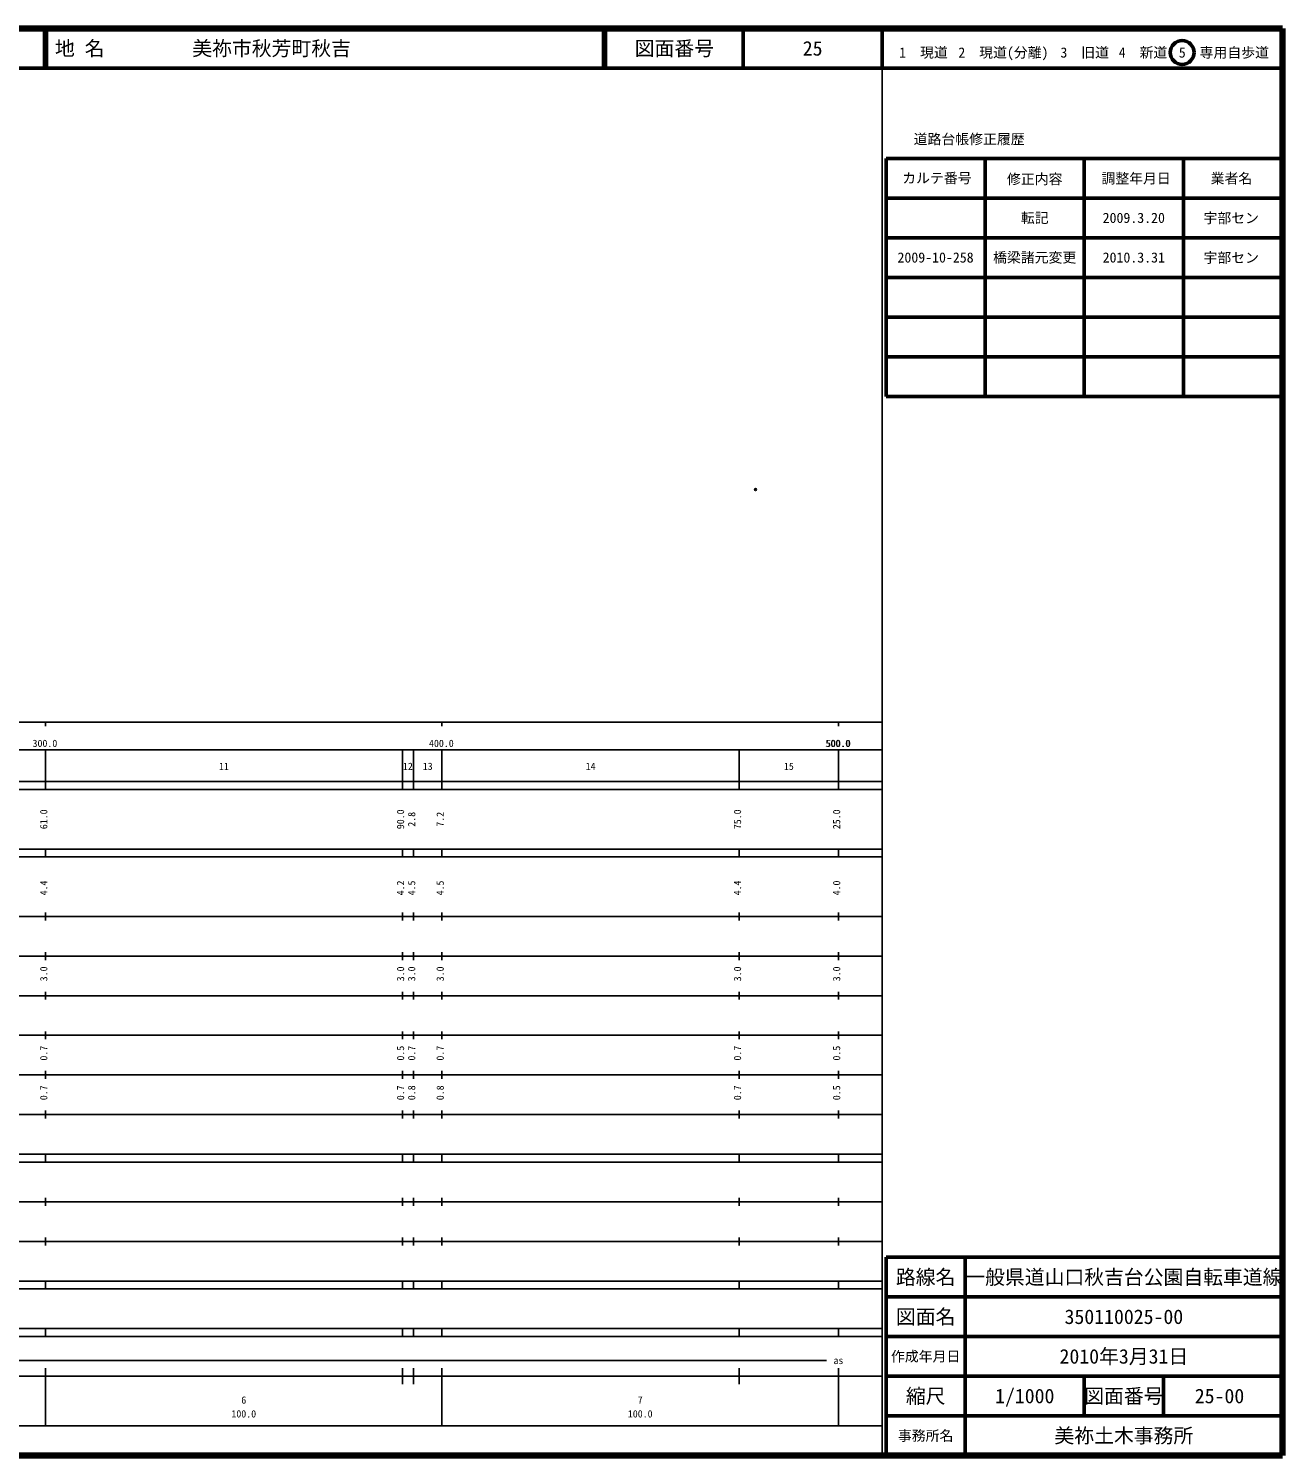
# Model space of a CAD drawing. Units: millimetres on the paper. Extents: x 40 to 680, y 20 to 380.
# Drawn here: x 363.7 to 680, y 20 to 380 of the extents above; entities that cross this region are included whole.
import ezdxf
from ezdxf.enums import TextEntityAlignment as Align

# ---------------------------------------------------------------- set-up
doc = ezdxf.new("R2010")
doc.units = ezdxf.units.MM
doc.header["$PDMODE"] = 32
doc.header["$PDSIZE"] = 0.5
doc.layers.add('S-OTRS', color=6, linetype='Continuous')
doc.layers.add('S-TTL-TXT', color=7, linetype='Continuous')
for name, color, linetype, lineweight in [('S-TTL', 2, 'Continuous', 140), ('S-TTL-BAND', 7, 'Continuous', 25), ('S-TTL-FRAM', 2, 'Continuous', 50), ('S-TTL-LINE', 7, 'Continuous', 50)]:
    doc.layers.add(name, color=color, linetype=linetype, lineweight=lineweight)
doc.styles.add('ＭＳ ゴシック', font='')
doc.styles.get('ＭＳ ゴシック').set_extended_font_data('MS Gothic')

msp = doc.modelspace()

# ---------------------------------------------------------------- linework, layer by layer
at = {"layer": 'S-OTRS'}
msp.add_point((547.095, 263.685), dxfattribs=at)
at = {"layer": 'S-TTL'}
for p, q in [((680, 380), (40, 380)), ((680, 20), (680, 380)), ((40, 20), (680, 20))]:
    msp.add_line(p, q, dxfattribs=at)
at = {"layer": 'S-TTL-BAND'}
for p, q in [((579, 20), (579, 370)), ((40, 205), (579, 205)), ((368, 205), (368, 204)), ((468, 205), (468, 204)), ((568, 205), (568, 204)), ((68, 198), (579, 198)), ((368, 188), (368, 198)), ((458, 188), (458, 198)), ((460.8, 188), (460.8, 198)), ((468, 188), (468, 198)), ((543, 188), (543, 198)), ((568, 188), (568, 198)), ((40, 190), (579, 190)), ((40, 188), (579, 188)), ((40, 173), (579, 173)), ((368, 171), (368, 173)), ((458, 171), (458, 173)), ((460.8, 171), (460.8, 173)), ((468, 171), (468, 173)), ((543, 171), (543, 173)), ((568, 171), (568, 173)), ((40, 171), (579, 171)), ((40, 156), (579, 156)), ((368, 155), (368, 157)), ((458, 155), (458, 157)), ((460.8, 155), (460.8, 157)), ((468, 155), (468, 157)), ((543, 155), (543, 157)), ((568, 155), (568, 157)), ((46, 146), (579, 146)), ((368, 145), (368, 147)), ((458, 145), (458, 147)), ((460.8, 145), (460.8, 147)), ((468, 145), (468, 147)), ((543, 145), (543, 147)), ((568, 145), (568, 147)), ((368, 135), (368, 137)), ((458, 135), (458, 137)), ((460.8, 135), (460.8, 137)), ((468, 135), (468, 137)), ((543, 135), (543, 137)), ((568, 135), (568, 137)), ((52, 136), (579, 136)), ((46, 126), (579, 126)), ((368, 125), (368, 127)), ((458, 125), (458, 127)), ((460.8, 125), (460.8, 127)), ((468, 125), (468, 127)), ((543, 125), (543, 127)), ((568, 125), (568, 127)), ((52, 116), (579, 116)), ((368, 115), (368, 117)), ((458, 115), (458, 117)), ((460.8, 115), (460.8, 117)), ((468, 115), (468, 117)), ((543, 115), (543, 117)), ((568, 115), (568, 117)), ((46, 106), (579, 106)), ((368, 105), (368, 107)), ((458, 105), (458, 107)), ((460.8, 105), (460.8, 107)), ((468, 105), (468, 107)), ((543, 105), (543, 107)), ((568, 105), (568, 107)), ((40, 96), (579, 96)), ((40, 94), (579, 94)), ((368, 94), (368, 96)), ((458, 94), (458, 96)), ((460.8, 94), (460.8, 96)), ((468, 94), (468, 96)), ((543, 94), (543, 96)), ((568, 94), (568, 96)), ((49, 84), (579, 84)), ((368, 83), (368, 85)), ((458, 83), (458, 85)), ((460.8, 83), (460.8, 85)), ((468, 83), (468, 85)), ((543, 83), (543, 85)), ((568, 83), (568, 85)), ((40, 74), (579, 74)), ((368, 73), (368, 75)), ((458, 73), (458, 75)), ((460.8, 73), (460.8, 75)), ((468, 73), (468, 75)), ((543, 73), (543, 75)), ((568, 73), (568, 75)), ((40, 64), (579, 64)), ((40, 62), (579, 62)), ((368, 62), (368, 64)), ((458, 62), (458, 64)), ((460.8, 62), (460.8, 64)), ((468, 62), (468, 64)), ((543, 62), (543, 64)), ((568, 62), (568, 64)), ((40, 52), (579, 52)), ((368, 50), (368, 52)), ((458, 50), (458, 52)), ((460.8, 50), (460.8, 52)), ((468, 50), (468, 52)), ((543, 50), (543, 52)), ((568, 50), (568, 52)), ((40, 50), (579, 50)), ((71, 44), (565, 44)), ((40, 40), (579, 40)), ((368, 27.5), (368, 42)), ((458, 38), (458, 42)), ((460.8, 38), (460.8, 42)), ((468, 27.5), (468, 42)), ((543, 38), (543, 42)), ((568, 27.5), (568, 42)), ((68, 27.5), (579, 27.5))]:
    msp.add_line(p, q, dxfattribs=at)
at = {"layer": 'S-TTL-FRAM'}
for p, q in [((580, 347.197), (580, 287.197)), ((580, 347.197), (680, 347.197)), ((580, 287.197), (680, 287.197)), ((680, 70), (580, 70)), ((580, 70), (580, 20))]:
    msp.add_line(p, q, dxfattribs=at)
at = {"layer": 'S-TTL-LINE'}
for p, q in [((367.75, 380), (367.75, 370)), ((368.25, 380), (368.25, 370)), ((508.747, 380), (508.747, 370)), ((509.247, 380), (509.247, 370)), ((543.997, 380), (543.997, 370)), ((579, 380), (579, 370)), ((40, 370), (680, 370)), ((605, 347.197), (605, 287.197)), ((630, 347.197), (630, 287.197)), ((655, 347.197), (655, 287.197)), ((580, 337.197), (680, 337.197)), ((580, 327.197), (680, 327.197)), ((580, 317.197), (680, 317.197)), ((580, 307.197), (680, 307.197)), ((580, 297.197), (680, 297.197)), ((600, 70), (600, 20)), ((680, 60), (580, 60)), ((680, 50), (580, 50)), ((680, 40), (580, 40)), ((630, 40), (630, 30)), ((650, 40), (650, 30)), ((680, 30), (580, 30))]:
    msp.add_line(p, q, dxfattribs=at)
msp.add_circle((654.692, 373.958), 3, dxfattribs=at)

# ---------------------------------------------------------------- texts
at = {"layer": 'S-TTL-BAND', "style": 'ＭＳ ゴシック'}
for s, p in [('300.0', (367.844, 198.195)), ('400.0', (467.844, 198.195)), ('500.0', (567.844, 198.195)), ('500.0', (568, 198.195)), ('11', (413, 192.405)), ('12', (459.4, 192.405)), ('13', (464.4, 192.405)), ('14', (505.5, 192.405)), ('15', (555.5, 192.405)), ('as', (568, 42.5)), ('6', (418, 32.523)), ('7', (518, 32.523)), ('100.0', (418, 29.033)), ('100.0', (518, 29.033))]:
    msp.add_text(s, height=1.833, dxfattribs=at).set_placement(p, align=Align.BOTTOM_CENTER)
for s, p in [('61.0', (369, 180.5)), ('90.0', (459, 180.5)), ('2.8', (461.8, 180.5)), ('7.2', (469, 180.5)), ('75.0', (544, 180.5)), ('25.0', (569, 180.5)), ('4.4', (369, 163.174)), ('4.2', (459, 163.174)), ('4.5', (461.8, 163.174)), ('4.5', (469, 163.174)), ('4.4', (544, 163.174)), ('4.0', (569, 163.174)), ('3.0', (369, 141.5)), ('3.0', (459, 141.5)), ('3.0', (461.8, 141.5)), ('3.0', (469, 141.5)), ('3.0', (544, 141.5)), ('3.0', (569, 141.5)), ('0.7', (369, 121.5)), ('0.5', (459, 121.5)), ('0.7', (461.8, 121.5)), ('0.7', (469, 121.5)), ('0.7', (544, 121.5)), ('0.5', (569, 121.5)), ('0.7', (369, 111.5)), ('0.7', (459, 111.5)), ('0.8', (461.8, 111.5)), ('0.8', (469, 111.5)), ('0.7', (544, 111.5)), ('0.5', (569, 111.5))]:
    msp.add_text(s, height=1.833, rotation=90, dxfattribs=at).set_placement(p, align=Align.BOTTOM_CENTER)
at = {"layer": 'S-TTL-TXT', "style": 'ＭＳ ゴシック'}
for s, p in [('地 名', (370.38, 375)), ('美祢市秋芳町秋吉', (405.024, 375))]:
    msp.add_text(s, height=3.666, dxfattribs=at).set_placement(p, align=Align.MIDDLE_LEFT)
for s, height, p in [('図面番号', 3.666, (526.622, 375)), ('25', 3.666, (561.497, 375)), ('1\u3000現道', 2.566, (589.448, 373.958)), ('2\u3000現道(分離)', 2.566, (609.619, 373.958)), ('3\u3000旧道', 2.566, (630.121, 373.958)), ('4\u3000新道', 2.566, (644.824, 373.958)), ('5\u3000専用自歩道', 2.566, (665.228, 373.958)), ('道路台帳修正履歴', 2.566, (600.968, 352.113)), ('カルテ番号', 2.566, (592.839, 342.277)), ('修正内容', 2.566, (617.509, 342.023)), ('調整年月日', 2.566, (643.089, 342.197)), ('業者名', 2.566, (667.134, 342.197)), ('転記', 2.566, (617.5, 332.245)), ('2009.3.20', 2.566, (642.5, 332.245)), ('宇部セン', 2.566, (667.077, 332.189)), ('2009-10-258', 2.566, (592.5, 322.245)), ('橋梁諸元変更', 2.566, (617.5, 322.245)), ('2010.3.31', 2.566, (642.5, 322.245)), ('宇部セン', 2.566, (667.077, 322.189)), ('路線名', 3.666, (590, 65)), ('路線名', 3.666, (590, 65)), ('一般県道山口秋吉台公園自転車道線', 3.666, (640, 65)), ('図面名', 3.666, (590, 55)), ('図面名', 3.666, (590, 55)), ('350110025-00', 3.666, (640, 55)), ('2010年3月31日', 3.666, (640, 45)), ('作成年月日', 2.566, (590, 45)), ('作成年月日', 2.566, (590, 45)), ('縮尺', 3.666, (590, 35)), ('縮尺', 3.666, (590, 35)), ('1/1000', 3.666, (615, 35)), ('図面番号', 3.666, (640, 35)), ('図面番号', 3.666, (640, 35)), ('25-00', 3.666, (664.125, 35)), ('事務所名', 2.566, (590, 25)), ('事務所名', 2.566, (590, 25)), ('美祢土木事務所', 3.666, (640, 25))]:
    msp.add_text(s, height=height, dxfattribs=at).set_placement(p, align=Align.MIDDLE_CENTER)

doc.saveas('drawing.dxf')
